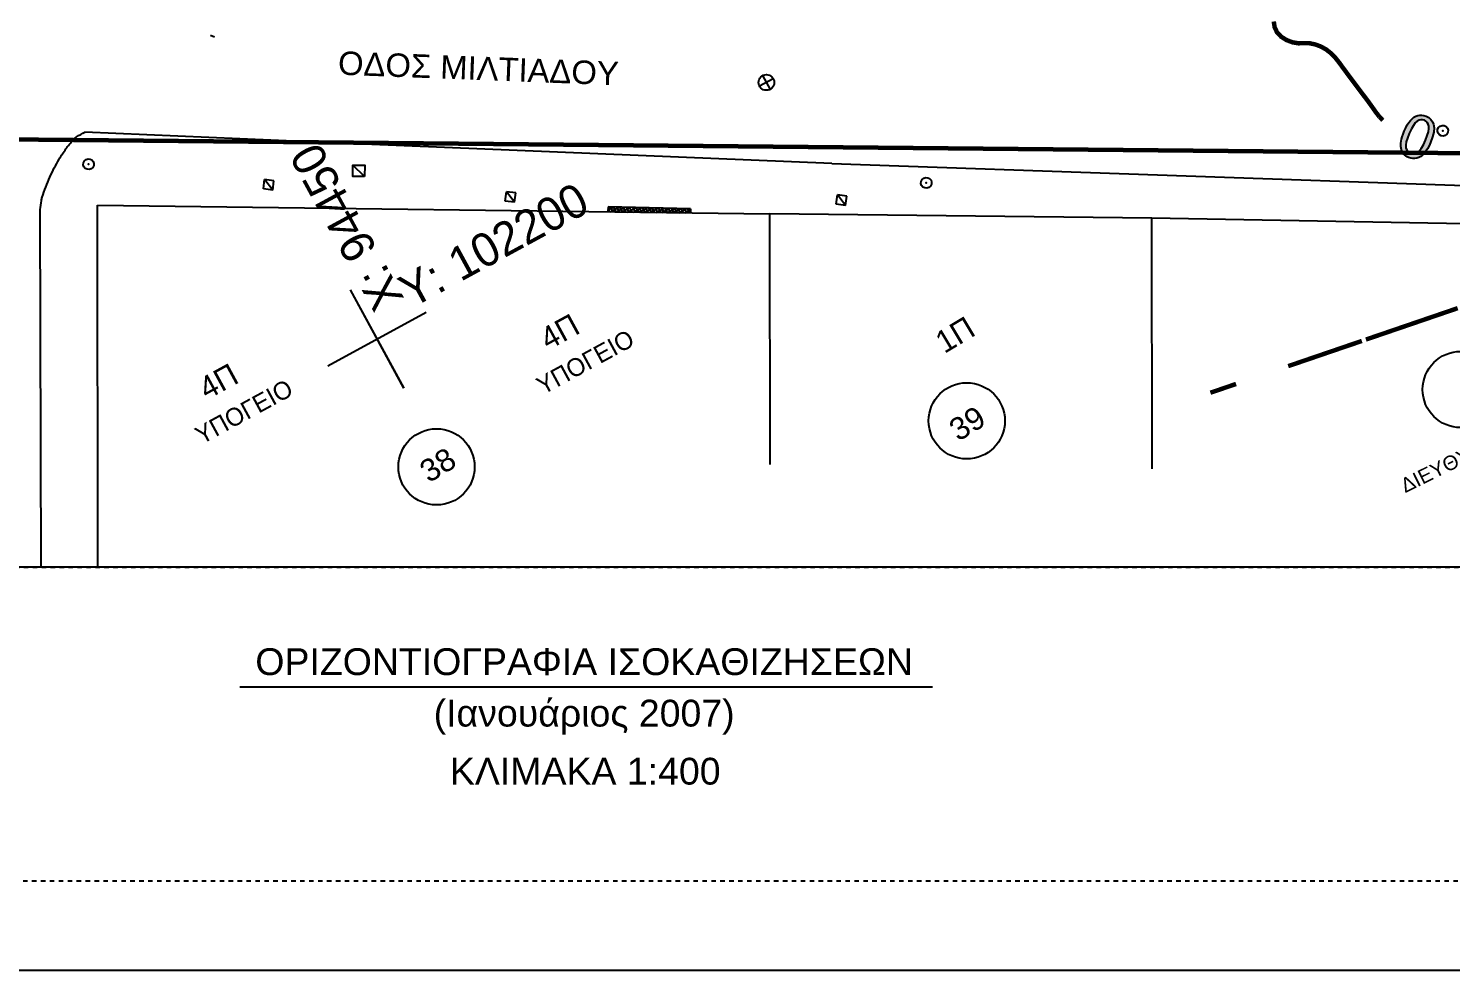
# Model space of a CAD drawing. Header units: millimetres. Extents: x 167 to 1023, y -2 to 136.
# Drawn here: x 796.97 to 828.78, y -2.36 to 18.72 of the extents above; entities that cross this region are included whole.
import ezdxf
from ezdxf.enums import TextEntityAlignment as Align

# ---------------------------------------------------------------- set-up
doc = ezdxf.new("R2010")
doc.units = ezdxf.units.MM
doc.linetypes.add('DASHED', pattern=[0.75, 0.5, -0.25])
for name, color, linetype in [('CG_DIAF', 252, 'Continuous'), ('CG_FREATIO', 252, 'Continuous'), ('CG_KR', 252, 'Continuous'), ('CG_KT', 252, 'Continuous'), ('CG_KTISMATA_TXT', 252, 'Continuous'), ('CG_STA-KYK', 8, 'Continuous'), ('CG_STA-SHM', 8, 'Continuous'), ('CW403-Text 0.30 Height', 2, 'Continuous'), ('GEOLOGY', 7, 'Continuous'), ('GSLAYER', 7, 'Continuous'), ('OTM Title + Pinakida', 7, 'Continuous'), ('ΖΩΝΗ ΕΠΙΡΡΟΗΣ', 1, 'Continuous'), ('ΚΤΗΡΙΑ', 7, 'Continuous')]:
    doc.layers.add(name, color=color, linetype=linetype)
doc.styles.add('ARIAL', font='ARIAL.TTF')
doc.styles.add('Arial Greek', font='ARIAL.TTF')
doc.styles.add('GRSIMP', font='grsimp')
doc.styles.add('KTISMATA', font='win-sim.shx')

# ---------------------------------------------------------------- blocks, each defined once
blk = doc.blocks.new('FR-AGN')
at = {"layer": 'CG_FREATIO'}
for p, q in [((100046.47, 96562.06), (100046.47, 96561.22)), ((100046.47, 96562.06), (100047.32, 96561.22)), ((100046.47, 96562.06), (100047.32, 96562.06)), ((100047.32, 96562.06), (100047.32, 96561.22)), ((100046.47, 96561.22), (100047.32, 96561.22))]:
    blk.add_line(p, q, dxfattribs=at)
blk = doc.blocks.new('SHM_STA')
at = {"layer": 'CG_STA-KYK'}
blk.add_circle((0, 0), 0.4, dxfattribs=at)
at = {"layer": 'CG_STA-SHM'}
blk.add_point((0, 0), dxfattribs=at)
blk = doc.blocks.new('ARI_KAN')
at = {"style": 'GRSIMP'}
blk.add_text('X:', height=1.5, rotation=90, dxfattribs=at).set_placement((1.2, 1), align=Align.MIDDLE_LEFT)
blk.add_text('Y:', height=1.5, dxfattribs=at).set_placement((2, 1.2), align=Align.MIDDLE_LEFT)
blk.add_attdef('X', text='', height=1.5, rotation=90, dxfattribs=at).set_placement((1.2, 3.5), align=Align.MIDDLE_LEFT)
blk.add_attdef('Y', text='', height=1.5, dxfattribs=at).set_placement((4.5, 1.2), align=Align.MIDDLE_LEFT)
blk = doc.blocks.new('cross')
at = {"layer": 'GEOLOGY', "color": 6}
for p, q in [((11345.511, -2144.538), (11345.511, -2149.538)), ((11343.011, -2147.038), (11348.011, -2147.038))]:
    blk.add_line(p, q, dxfattribs=at)

msp = doc.modelspace()

# ---------------------------------------------------------------- hatches: boundary and pattern name
h = msp.add_hatch()
h.set_pattern_fill('NET', color=8, scale=0.5, angle=208.5825, style=0)
h.set_pattern_definition([(208.58251441, (17826.94447, 67477.73036), (0.02990149324, -0.05488306389), []), (298.58251441, (17826.94447, 67477.73036), (0.05488306389, 0.02990149324), [])])
h.paths.add_polyline_path([(809.932, 14.73), (809.931, 14.617), (811.778, 14.593), (811.779, 14.684)])
at = {"layer": 'GSLAYER'}
for points in [[(827.786, 16.508), (827.778, 16.494), (827.776, 16.49), (827.756, 16.444), (827.744, 16.419), (827.726, 16.373), (827.718, 16.354), (827.698, 16.296), (827.694, 16.281), (827.683, 16.243), (827.674, 16.196), (827.673, 16.187), (827.669, 16.153), (827.667, 16.112), (827.667, 16.11), (827.668, 16.074), (827.672, 16.047), (827.673, 16.038), (827.681, 16.003), (827.684, 15.996), (827.693, 15.972), (827.702, 15.954), (827.708, 15.942), (827.724, 15.919), (827.728, 15.915), (827.751, 15.89), (827.751, 15.89), (827.778, 15.867), (827.78, 15.866), (827.807, 15.849), (827.809, 15.848), (827.828, 15.838), (827.84, 15.833), (827.842, 15.832), (828.033, 15.936), (827.996, 15.918), (827.959, 15.91), (827.925, 15.911), (827.921, 15.911), (827.883, 15.923), (827.881, 15.924), (827.848, 15.943), (827.848, 15.943), (827.824, 15.967), (827.82, 15.971), (827.806, 15.995), (827.799, 16.007), (827.793, 16.026), (827.784, 16.051), (827.784, 16.06), (827.782, 16.097), (827.781, 16.107), (827.786, 16.138), (827.792, 16.179), (827.793, 16.181), (827.807, 16.228), (827.818, 16.266), (827.822, 16.277), (827.843, 16.33), (827.858, 16.37), (827.866, 16.387), (827.895, 16.451), (827.905, 16.471), (827.934, 16.522), (827.95, 16.55), (827.993, 16.608), (828.003, 16.616), (828.036, 16.645)], [(827.963, 16.731), (827.94, 16.713), (827.924, 16.7), (827.898, 16.675), (827.886, 16.662), (827.86, 16.629), (827.849, 16.615), (827.823, 16.575), (827.813, 16.559), (827.788, 16.512), (827.786, 16.508), (828.237, 16.754), (828.235, 16.756), (828.197, 16.768), (828.186, 16.772), (828.149, 16.779), (828.138, 16.781), (828.103, 16.781), (828.092, 16.78), (828.059, 16.774), (828.048, 16.772), (828.013, 16.758), (828.005, 16.755)], [(828.036, 16.645), (828.077, 16.665), (828.118, 16.675), (828.157, 16.675), (828.189, 16.666), (828.196, 16.664), (828.231, 16.644), (828.245, 16.63), (828.259, 16.616), (828.28, 16.58), (828.28, 16.58), (828.294, 16.536), (828.295, 16.517), (828.297, 16.48), (828.288, 16.425), (828.286, 16.408), (828.26, 16.32), (828.259, 16.318), (828.22, 16.217), (828.211, 16.198), (828.173, 16.116), (828.143, 16.064), (828.126, 16.035), (828.079, 15.975), (828.073, 15.969), (828.033, 15.936), (828.291, 16.076), (828.3, 16.093), (828.301, 16.096), (828.322, 16.142), (828.334, 16.169), (828.351, 16.212), (828.379, 16.29), (828.383, 16.306), (828.405, 16.398), (828.405, 16.399), (828.411, 16.476), (828.412, 16.493), (828.406, 16.539), (828.401, 16.575), (828.394, 16.591), (828.377, 16.633), (828.377, 16.633), (828.353, 16.667), (828.342, 16.683), (828.326, 16.696), (828.298, 16.72), (828.294, 16.723), (828.27, 16.736), (828.25, 16.747), (828.239, 16.753), (828.237, 16.754)], [(827.842, 15.832), (827.843, 15.831), (827.881, 15.818), (827.892, 15.814), (827.929, 15.808), (827.939, 15.806), (827.975, 15.806), (827.985, 15.806), (828.02, 15.813), (828.03, 15.815), (828.065, 15.828), (828.073, 15.831), (828.114, 15.855), (828.139, 15.874), (828.154, 15.886), (828.18, 15.912), (828.192, 15.924), (828.219, 15.958), (828.229, 15.971), (828.255, 16.012), (828.265, 16.027), (828.29, 16.074), (828.291, 16.076)]]:
    msp.add_hatch(color=1, dxfattribs=at).paths.add_polyline_path(points)

# ---------------------------------------------------------------- linework, layer by layer
at = {"color": 7, "linetype": 'DASHED', "ltscale": 0.1}
msp.add_line((775.462, 6.662), (848.028, 6.662), dxfattribs=at)
at = {"color": 7, "ltscale": 0.1}
msp.add_line((801.695, 3.983), (817.194, 3.983), dxfattribs=at)
at = {"color": 7, "linetype": 'DASHED', "ltscale": 0.1}
msp.add_lwpolyline([(981.144, -0.365), (771.789, -0.365), (771.789, 133.548), (1021.144, 133.548), (1021.144, 57.035)], dxfattribs=at)
at = {"color": 1, "ltscale": 0.1, "const_width": 0.1}
for points in [[(827.193, 16.739), (827.107, 16.85), (827.025, 16.966), (826.944, 17.079), (826.861, 17.189), (826.779, 17.298), (826.697, 17.407), (826.614, 17.517), (826.532, 17.627), (826.45, 17.737), (826.368, 17.848), (826.287, 17.96), (826.201, 18.067), (826.105, 18.165), (825.998, 18.249), (825.879, 18.315), (825.754, 18.362), (825.628, 18.388), (825.504, 18.391), (825.38, 18.387), (825.246, 18.409), (825.113, 18.459), (824.993, 18.534), (824.901, 18.63), (824.846, 18.746), (824.827, 18.875)], [(827.265, 16.664), (827.193, 16.739)], [(827.002, 11.796), (827.117, 11.835), (827.231, 11.874), (827.345, 11.913), (827.459, 11.952), (827.573, 11.991), (827.687, 12.03), (827.801, 12.069), (827.915, 12.108), (828.029, 12.147), (828.143, 12.186), (828.257, 12.225), (828.371, 12.264), (828.485, 12.303), (828.599, 12.342), (828.713, 12.381), (828.827, 12.42), (828.941, 12.459)], [(825.149, 11.162), (825.266, 11.202), (825.384, 11.242), (825.502, 11.283), (825.62, 11.323), (825.737, 11.363), (825.855, 11.403), (825.973, 11.444), (826.091, 11.484), (826.209, 11.524), (826.326, 11.565), (826.444, 11.605), (826.562, 11.645), (826.68, 11.685), (826.797, 11.726)], [(826.888, 11.757), (827.002, 11.796)], [(823.409, 10.567), (823.481, 10.591), (823.552, 10.616), (823.624, 10.64), (823.696, 10.665), (823.768, 10.689), (823.839, 10.714), (823.911, 10.739), (823.983, 10.763)]]:
    msp.add_lwpolyline(points, dxfattribs=at)
at = {"layer": 'CG_DIAF', "color": 8}
for p, q in [((809.932, 14.73), (809.931, 14.617)), ((811.779, 14.684), (809.932, 14.73)), ((811.779, 14.684), (811.778, 14.593))]:
    msp.add_line(p, q, dxfattribs=at)
at = {"layer": 'CG_FREATIO', "color": 8}
for p, q in [((813.628, 17.593), (813.32, 17.426)), ((813.39, 17.663), (813.558, 17.356)), ((804.487, 15.406), (804.224, 15.658))]:
    msp.add_line(p, q, dxfattribs=at)
msp.add_lwpolyline([(804.487, 15.406), (804.222, 15.408), (804.224, 15.658), (804.489, 15.656)], close=True, dxfattribs=at)
msp.add_circle((813.474, 17.51), 0.175, dxfattribs=at)
at = {"layer": 'CG_KR', "color": 8}
for p, q in [((804.468, 16.127), (798.227, 16.395)), ((814.937, 15.699), (804.468, 16.127)), ((814.937, 15.699), (839.025, 14.863)), ((797.249, 6.662), (797.229, 14.664))]:
    msp.add_line(p, q, dxfattribs=at)
at = {"layer": 'CG_KR', "color": 8, "flags": 128}
msp.add_lwpolyline([(797.229, 14.664, -0.015345), (797.254, 14.865, -0.039694), (797.273, 14.942, -0.02691), (797.446, 15.394, -0.028902), (797.653, 15.794, -0.022688), (797.804, 16.023, -0.023871), (797.966, 16.226, -0.068962), (798.044, 16.294, -0.034082), (798.227, 16.395)], format="xyb", dxfattribs=at)
at = {"layer": 'CG_KT', "color": 8}
for p, q in [((798.517, 6.662), (798.509, 14.765)), ((798.509, 14.765), (813.552, 14.57)), ((822.1, 14.472), (813.552, 14.57)), ((813.557, 8.958), (813.552, 14.57)), ((838.822, 14.177), (822.1, 14.472)), ((822.105, 8.86), (822.1, 14.472)), ((804.164, 12.867), (805.36, 10.671)), ((803.665, 11.171), (805.86, 12.367))]:
    msp.add_line(p, q, dxfattribs=at)
at = {"layer": 'CW403-Text 0.30 Height', "color": 7, "ltscale": 0.1}
msp.add_lwpolyline([(775.462, 67.819), (848.028, 67.819), (848.028, 6.662), (775.462, 6.662)], close=True, dxfattribs=at)
at = {"layer": 'GSLAYER', "color": 7, "flags": 128}
msp.add_lwpolyline([(801.038, 18.568), (801.126, 18.53)], dxfattribs=at)
msp.add_lwpolyline([(801.038, 18.568), (801.126, 18.53)], dxfattribs=at)
at = {"layer": 'GSLAYER', "color": 1, "flags": 128}
for points in [[(828.334, 16.169), (828.3, 16.093), (828.265, 16.027), (828.229, 15.971), (828.192, 15.924), (828.154, 15.886), (828.114, 15.855), (828.073, 15.831), (828.03, 15.815), (827.985, 15.806), (827.939, 15.806), (827.892, 15.814), (827.843, 15.831), (827.809, 15.848), (827.778, 15.867), (827.751, 15.89), (827.728, 15.915), (827.708, 15.942), (827.693, 15.972), (827.681, 16.003), (827.673, 16.038), (827.668, 16.074), (827.667, 16.112), (827.669, 16.153), (827.674, 16.196), (827.683, 16.243), (827.698, 16.296), (827.718, 16.354), (827.744, 16.419), (827.778, 16.494), (827.813, 16.559), (827.849, 16.615), (827.886, 16.662), (827.924, 16.7), (827.963, 16.731), (828.005, 16.755), (828.048, 16.772), (828.092, 16.78), (828.138, 16.781), (828.186, 16.772), (828.235, 16.756), (828.294, 16.723), (828.342, 16.683), (828.377, 16.633), (828.401, 16.575), (828.412, 16.493), (828.405, 16.398), (828.379, 16.29), (828.334, 16.169)], [(828.22, 16.217), (828.26, 16.32), (828.286, 16.408), (828.297, 16.48), (828.294, 16.536), (828.28, 16.58), (828.259, 16.616), (828.231, 16.644), (828.196, 16.664), (828.157, 16.675), (828.118, 16.675), (828.077, 16.665), (828.036, 16.645), (827.993, 16.608), (827.95, 16.55), (827.905, 16.471), (827.858, 16.37), (827.818, 16.266), (827.792, 16.179), (827.781, 16.107), (827.784, 16.051), (827.799, 16.007), (827.82, 15.971), (827.848, 15.943), (827.883, 15.923), (827.921, 15.911), (827.959, 15.91), (827.996, 15.918), (828.033, 15.936), (828.079, 15.975), (828.126, 16.035), (828.173, 16.116), (828.22, 16.217)]]:
    msp.add_lwpolyline(points, dxfattribs=at)
at = {"layer": 'OTM Title + Pinakida', "color": 2, "ltscale": 0.1}
msp.add_lwpolyline([(981.144, -2.365), (769.789, -2.365), (769.789, 135.548), (1023.144, 135.548), (1023.144, 57.035)], dxfattribs=at)
at = {"layer": 'ΖΩΝΗ ΕΠΙΡΡΟΗΣ', "color": 6, "lineweight": 60}
msp.add_lwpolyline([(832.411, 15.891), (789.363, 16.298), (789.757, 58.046), (832.806, 57.64)], close=True, dxfattribs=at)
at = {"layer": 'ΚΤΗΡΙΑ'}
for centre in [(829.01, 10.639), (817.958, 9.937), (806.095, 8.908)]:
    msp.add_circle(centre, 0.853, dxfattribs=at)

# ---------------------------------------------------------------- block references
at = {"layer": 'CG_DIAF', "color": 8, "yscale": 0.25, "zscale": 0.25}
for p, xscale, rotation in [((28640.371, 20833.236), 0.2499999999983846, 172.8056804895453), ((28645.781, 20832.963), 0.2499999999983846, 172.8056804895453), ((28640.969, 20849.219), 0.2499999999982388, 172.8392896949529)]:
    msp.add_blockref('FR-AGN', p, dxfattribs=dict(at, xscale=xscale, rotation=rotation))
at = {"layer": 'CG_KT', "color": 8, "xscale": 0.5000000000000316, "yscale": 0.5, "zscale": 0.5, "rotation": 28.58251440810439}
msp.add_blockref('ARI_KAN', (804.762, 11.769), dxfattribs=at).add_auto_attribs({'X': '94450', 'Y': '102200'})
at = {"layer": 'CG_STA-SHM', "color": 8, "xscale": 0.3000000000034097, "yscale": 0.2969999999986612, "zscale": 0.3, "rotation": 208.5825144080767}
for p in [(828.607, 16.43), (798.311, 15.682), (817.053, 15.264)]:
    msp.add_blockref('SHM_STA', p, dxfattribs=at)
at = {"layer": 'GEOLOGY', "color": 33, "xscale": 0.5000000000000316, "yscale": 0.5, "zscale": 0.5, "rotation": 28.58251440810439}
msp.add_blockref('cross', (-4690.246, -1759.525), dxfattribs=at)

# ---------------------------------------------------------------- texts
at = {"layer": 'CG_DIAF', "color": 8, "style": 'ARIAL'}
for s, height, rotation, p in [('ΟΔΟΣ ΜΙΛΤΙΑΔΟΥ', 0.525, 357.8145, (803.884, 17.686)), ('ΔΙΕΥΘΥΝΣΗ ΠΟΛΕΟΔΟΜΙΑΣ', 0.325, 26.2377, (827.767, 8.318))]:
    msp.add_text(s, height=height, rotation=rotation, dxfattribs=at).set_placement(p)
at = {"layer": 'CG_KTISMATA_TXT', "color": 8, "style": 'KTISMATA'}
for s, height, rotation, p in [('4Π', 0.5, 28.5825, (808.849, 11.934)), ('1Π', 0.5, 31.0343, (817.695, 11.866)), ('ΥΠΟΓΕΙΟ', 0.4, 28.5825, (809.422, 11.255)), ('4Π', 0.5, 28.5825, (801.214, 10.823)), ('ΥΠΟΓΕΙΟ', 0.4, 28.5825, (801.786, 10.144))]:
    msp.add_text(s, height=height, rotation=rotation, dxfattribs=at).set_placement(p, align=Align.MIDDLE_CENTER)
at = {"layer": 'OTM Title + Pinakida', "color": 7, "style": 'Arial Greek'}
for s, p in [('ΟΡΙΖΟΝΤΙΟΓΡΑΦΙΑ ΙΣΟΚΑΘΙΖΗΣΕΩΝ', (809.398, 4.248)), ('(Ιανουάριος 2007)', (809.398, 3.096)), ('ΚΛΙΜΑΚΑ 1:400', (809.422, 1.797))]:
    msp.add_text(s, height=0.6, dxfattribs=at).set_placement(p, align=Align.CENTER)
at = {"layer": 'ΚΤΗΡΙΑ', "char_height": 0.5, "width": 1.35417, "attachment_point": 1, "rotation": 31.5408, "style": 'ARIAL'}
for s, insert in [('{\\fArial|b0|i0|c161|p34;39}', (817.506, 9.891)), ('{\\fArial|b0|i0|c161|p34;38}', (805.661, 8.962))]:
    msp.add_mtext(s, dxfattribs=dict(at, insert=insert))

doc.saveas('drawing.dxf')
